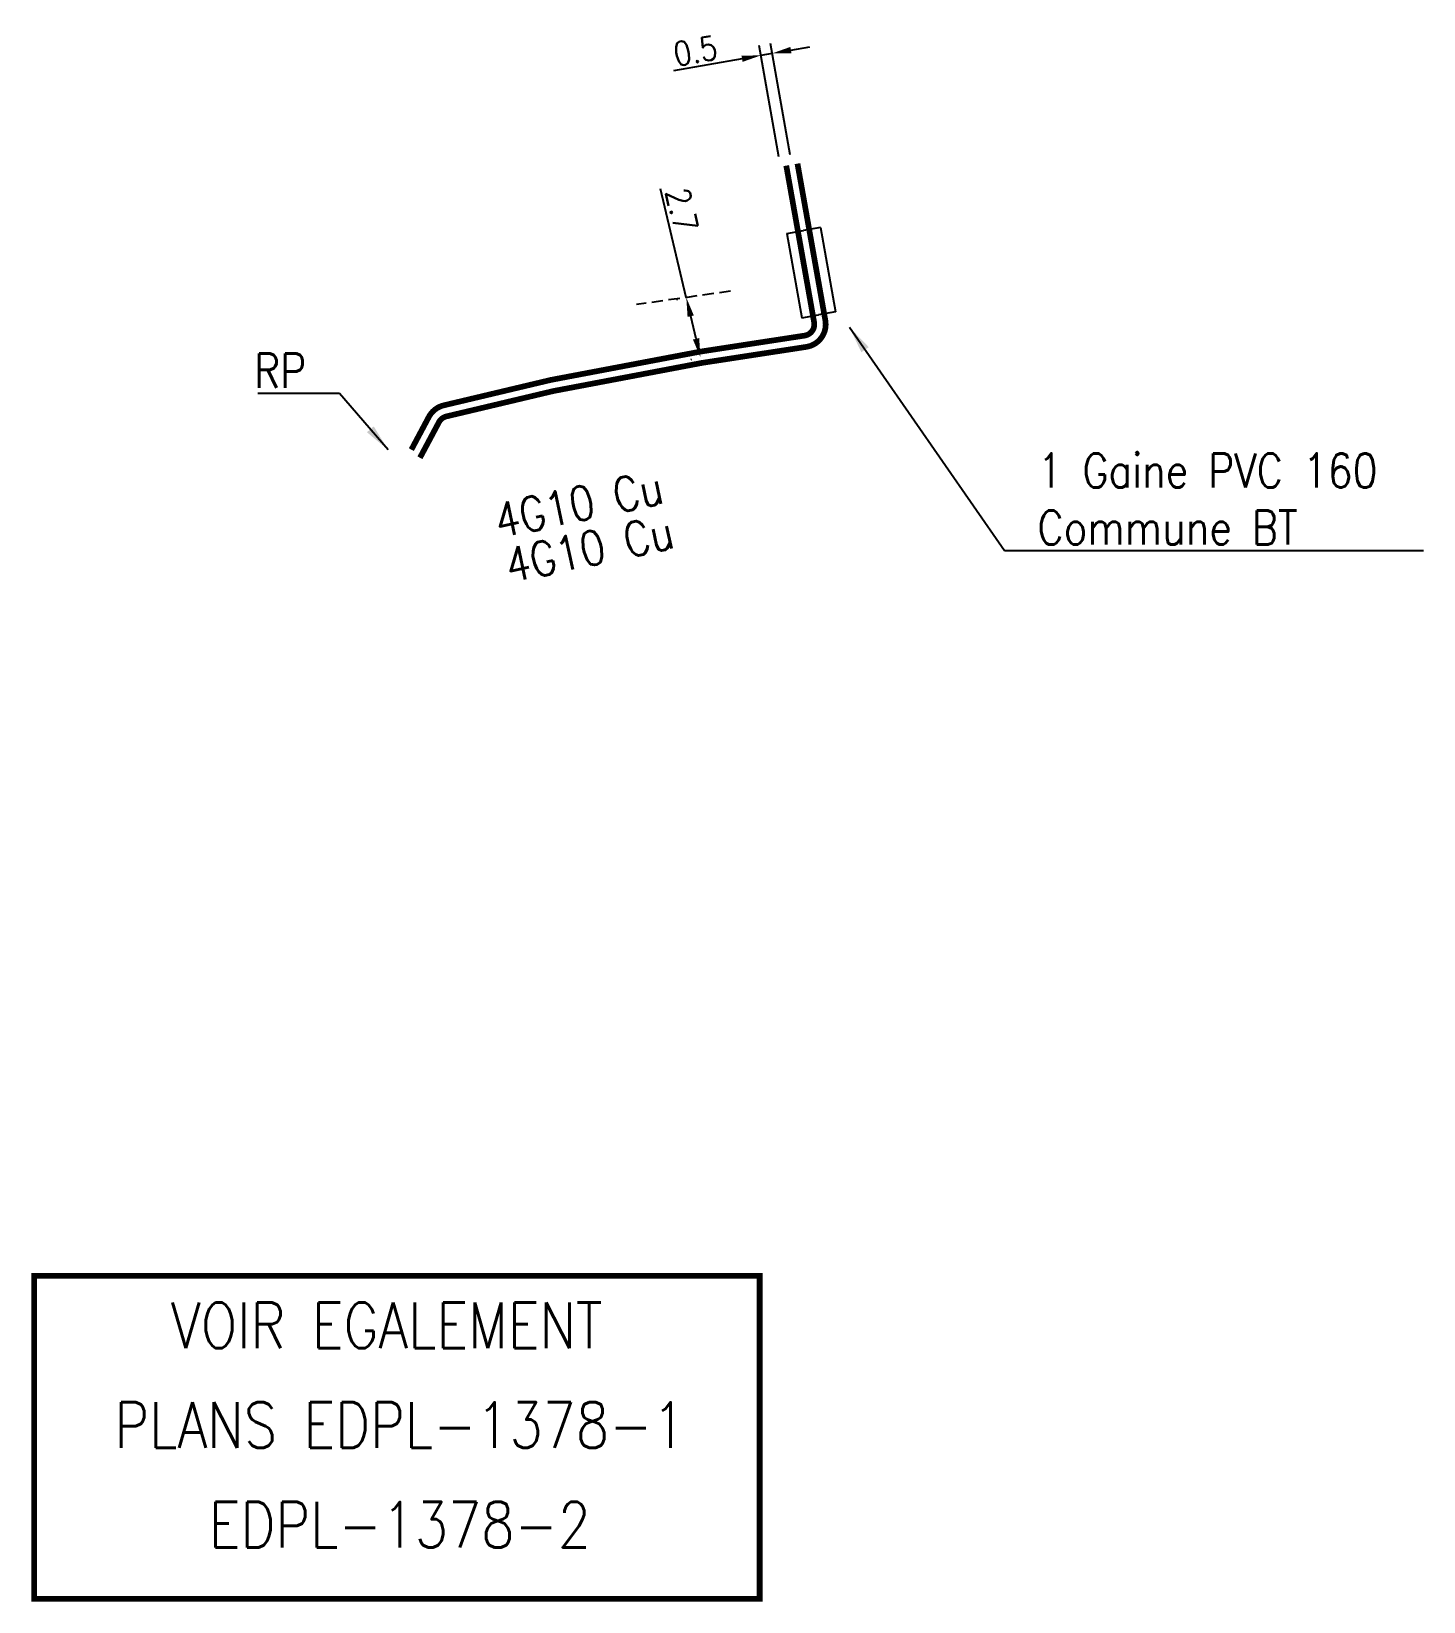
# Model space of a CAD drawing. Header units: millimetres. Extents: x 257036 to 257983, y 144000 to 144707.
# Drawn here: x 257895.9 to 257957, y 144638.1 to 144707 of the extents above; entities that cross this region are included whole.
import ezdxf
from ezdxf.enums import TextEntityAlignment as Align

# ---------------------------------------------------------------- set-up
doc = ezdxf.new("R2010")
doc.units = ezdxf.units.MM
doc.header["$PDMODE"] = 34
doc.linetypes.add('DASHED', pattern=[0.75, 0.5, -0.25])
doc.linetypes.add('E_ST_Cu', pattern=[2000, 1000, 1000])
doc.layers.get('DEFPOINTS').update_dxf_attribs({"linetype": 'CONTINUOUS'})
for name, color, linetype in [('E_100', 3, 'CONTINUOUS'), ('E_110', 1, 'CONTINUOUS'), ('E_400', 7, 'CONTINUOUS'), ('E_900', 7, 'CONTINUOUS')]:
    doc.layers.add(name, color=color, linetype=linetype)
doc.styles.get("Standard").update_dxf_attribs({"font": 'romans.shx', "width": 0.85})
doc.dimstyles.get("Standard").update_dxf_attribs({"dimtxt": 1.5, "dimasz": 1.2, "dimexe": 0.625, "dimexo": 0.625, "dimgap": 0.25, "dimtad": 1, "dimdec": 1, "dimzin": 0, "dimdsep": 46, "dimtxsty": 'Standard', "dimcen": -0.5, "dimadec": 0, "dimazin": 0, "dimtfac": 1, "dimtdec": 1, "dimtmove": 0, "dimatfit": 3, "dimfxl": 1, "dimtolj": 1, "dimtzin": 0, "dimarcsym": 0})

# ---------------------------------------------------------------- blocks, each defined once
blk = doc.blocks.new('*D12')
at = {"layer": 'DEFPOINTS', "color": 0, "linetype": 'Continuous'}
for p in [(257927.875, 144705.982), (257929.235, 144701.19), (257928.743, 144701.102)]:
    blk.add_point(p, dxfattribs=at)
at = {"layer": 'E_100', "color": 0, "linetype": 'Continuous', "lineweight": -2}
for p, q in [((257928.666, 144701.533), (257927.798, 144706.413)), ((257928.367, 144706.07), (257927.875, 144705.982)), ((257929.158, 144701.621), (257928.291, 144706.501)), ((257929.194, 144706.217), (257930.021, 144706.364)), ((257927.048, 144705.835), (257924.035, 144705.3))]:
    blk.add_line(p, q, dxfattribs=at)
at = {"layer": 'E_100', "color": 0, "linetype": 'Continuous'}
for points in [[(257929.17, 144706.355), (257929.219, 144706.079), (257928.367, 144706.07)], [(257927.023, 144705.973), (257927.072, 144705.698), (257927.875, 144705.982)]]:
    blk.add_solid(points, dxfattribs=at)
at = {"layer": 'E_100', "color": 0, "linetype": 'Continuous', "insert": (257925.006, 144706.183), "char_height": 1.05, "attachment_point": 5, "rotation": 10.08214}
blk.add_mtext('\\A1;0.5', dxfattribs=at)
blk = doc.blocks.new('*D13')
at = {"layer": 'DEFPOINTS', "color": 0, "linetype": 'Continuous'}
for p in [(257924.603, 144695.357), (257924.638, 144695.365), (257925.26, 144692.738)]:
    blk.add_point(p, dxfattribs=at)
at = {"layer": 'E_100', "color": 0, "linetype": 'Continuous', "lineweight": -2}
for p, q in [((257924.603, 144695.357), (257923.475, 144700.123)), ((257924.213, 144695.264), (257924.177, 144695.256)), ((257925.032, 144693.547), (257924.797, 144694.539)), ((257924.835, 144692.637), (257924.799, 144692.628))]:
    blk.add_line(p, q, dxfattribs=at)
at = {"layer": 'E_100', "color": 0, "linetype": 'Continuous'}
for points in [[(257924.933, 144694.571), (257924.66, 144694.507), (257924.603, 144695.357)], [(257925.168, 144693.579), (257924.895, 144693.514), (257925.225, 144692.729)]]:
    blk.add_solid(points, dxfattribs=at)
at = {"layer": 'E_100', "color": 0, "linetype": 'Continuous', "insert": (257924.411, 144699.204), "char_height": 1.05, "attachment_point": 5, "rotation": 283.31962}
blk.add_mtext('\\A1;2.7', dxfattribs=at)

msp = doc.modelspace()

# ---------------------------------------------------------------- linework, layer by layer
at = {"layer": 'E_100', "linetype": 'E_ST_Cu', "const_width": 0.25, "flags": 128}
msp.add_lwpolyline([(257929.481, 144701.234), (257929.994, 144698.35), (257930.704, 144694.356, -0.421158), (257929.871, 144693.192), (257925.303, 144692.491), (257918.769, 144691.254), (257914.077, 144690.141, 0.215073), (257913.751, 144689.89), (257912.917, 144688.327)], format="xyb", dxfattribs=at)
at = {"layer": 'E_100', "linetype": 'DASHED', "flags": 128}
msp.add_lwpolyline([(257926.55, 144695.636), (257924.638, 144695.365), (257922.416, 144695.05)], dxfattribs=at)
at = {"layer": 'E_110', "linetype": 'E_ST_Cu', "const_width": 0.25, "flags": 128}
msp.add_lwpolyline([(257928.989, 144701.146), (257929.502, 144698.262), (257930.212, 144694.268, -0.421158), (257929.795, 144693.687), (257925.218, 144692.984), (257918.665, 144691.743), (257913.962, 144690.627, 0.215073), (257913.31, 144690.125), (257912.54, 144688.683)], format="xyb", dxfattribs=at)
at = {"layer": 'E_400', "color": 7, "linetype": 'CONTINUOUS'}
for p, q in [((257930.486, 144698.437), (257929.748, 144698.306)), ((257930.486, 144698.437), (257931.144, 144694.736)), ((257929.009, 144698.174), (257929.748, 144698.306)), ((257929.009, 144698.174), (257929.667, 144694.474)), ((257929.667, 144694.474), (257930.406, 144694.605)), ((257931.144, 144694.736), (257930.406, 144694.605))]:
    msp.add_line(p, q, dxfattribs=at)
at = {"layer": 'E_900', "const_width": 0.25}
msp.add_lwpolyline([(257895.993, 144652.427), (257927.823, 144652.427), (257927.823, 144638.259), (257895.993, 144638.259)], close=True, dxfattribs=at)

# ---------------------------------------------------------------- texts
at = {"layer": 'E_100', "linetype": 'Continuous', "width": 0.85}
msp.add_text('4G10 Cu', height=1.5, rotation=11.99993, dxfattribs=at).set_placement((257920.346, 144684.342), align=Align.MIDDLE)
at = {"layer": 'E_100', "linetype": 'Continuous', "insert": (257907.931, 144692.147), "char_height": 1.5, "attachment_point": 6}
msp.add_mtext('RP', dxfattribs=at)
at = {"layer": 'E_110', "linetype": 'Continuous', "width": 0.85}
msp.add_text('4G10 Cu', height=1.5, rotation=11.99993, dxfattribs=at).set_placement((257919.883, 144686.304), align=Align.MIDDLE)
at = {"layer": 'E_400', "insert": (257940.015, 144686.514), "char_height": 1.5, "attachment_point": 4}
msp.add_mtext('1 Gaine PVC 160\\PCommune BT', dxfattribs=at)
at = {"layer": 'E_900', "width": 0.85}
for s, p in [('VOIR EGALEMENT ', (257912.04, 144649.256)), ('PLANS EDPL-1378-1', (257912.04, 144644.882)), ('EDPL-1378-2', (257912.04, 144640.508))]:
    msp.add_text(s, height=2, dxfattribs=at).set_placement(p, align=Align.CENTER)

# ---------------------------------------------------------------- dimensions: what is measured, and where the dimension line sits
at = {"layer": 'E_100', "linetype": 'Continuous'}
for base, p1, p2, angle, picture, middle in [((257927.875, 144705.982), (257929.235, 144701.19), (257928.743, 144701.102), 10.08214, '*D12', (257925.128, 144705.494)), ((257924.603, 144695.357), (257925.26, 144692.738), (257924.638, 144695.365), 283.31962, '*D13', (257923.73, 144699.043))]:
    dim = msp.add_linear_dim(base=base, p1=p1, p2=p2, angle=angle, dimstyle='Standard', override={"dimscale": 0.7}, dxfattribs=at)
    dim.commit()
    dim.dimension.update_dxf_attribs({"geometry": picture, "text_midpoint": middle, "dimtype": 160})

# ---------------------------------------------------------------- leaders
at = {"layer": 'E_100', "linetype": 'Continuous', "annotation_type": 0, "has_hookline": 1, "hookline_direction": 1, "text_width": 2.125}
msp.add_leader([(257911.524, 144688.668), (257909.381, 144691.147), (257908.181, 144691.147)], dimstyle='Standard', dxfattribs=at)
at = {"layer": 'E_400', "annotation_type": 0, "has_hookline": 1, "hookline_direction": 0, "text_width": 16.939}
msp.add_leader([(257931.762, 144694.054), (257938.565, 144684.264), (257939.765, 144684.264)], dimstyle='Standard', dxfattribs=at)

doc.saveas('drawing.dxf')
